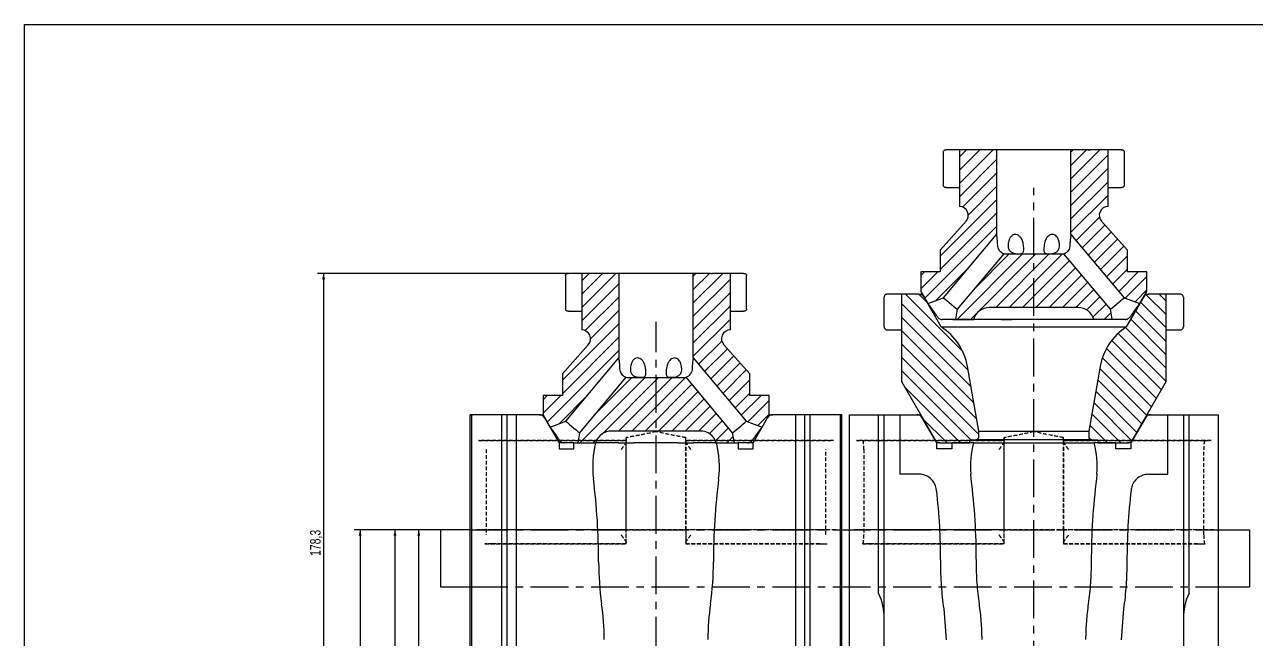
# Model space of a CAD drawing. Header units: millimetres. Extents: x 8 to 832, y 8 to 585.
# Drawn here: x 8 to 422.1, y 378.4 to 585 of the extents above; entities that cross this region are included whole.
import ezdxf

# ---------------------------------------------------------------- set-up
doc = ezdxf.new("R2010")
doc.units = ezdxf.units.MM
doc.linetypes.add('CENTERX2', pattern=[20.32, 12.7, -2.54, 2.54, -2.54])
doc.linetypes.add('HIDDEN', pattern=[1.905, 1.27, -0.635])
for name, color, linetype in [('CENTERLINE', 4, 'CENTERX2'), ('DIMENSIONS', 2, 'Continuous'), ('HATCH', 3, 'Continuous'), ('HIDDEN', 3, 'HIDDEN')]:
    doc.layers.add(name, color=color, linetype=linetype)
doc.layers.add('OUTLINE', color=7, linetype='Continuous', lineweight=25)
doc.styles.add('SLDTEXTSTYLE0', font='TXT', dxfattribs={"width": 0.75})
doc.dimstyles.new('SLDDIMSTYLE0', dxfattribs={"dimtxt": 3.5, "dimasz": 2, "dimexe": 0, "dimexo": 0.0625, "dimgap": 0.875, "dimtad": 1, "dimrnd": 1e-09, "dimzin": 12, "dimdsep": 46, "dimtxsty": 'SLDTEXTSTYLE0', "dimsah": 1, "dimcen": 0.09, "dimadec": 0, "dimazin": 3, "dimtfac": 1, "dimtofl": 0, "dimtmove": 0, "dimatfit": 3, "dimfxl": 0, "dimfrac": 2, "dimtolj": 1, "dimtzin": 12, "dimarcsym": 0})
doc.dimstyles.new('SLDDIMSTYLE1', dxfattribs={"dimtxt": 3.5, "dimasz": 2, "dimexe": 0, "dimexo": 0.0625, "dimgap": 0.875, "dimtad": 1, "dimdec": 1, "dimrnd": 1e-09, "dimzin": 12, "dimdsep": 46, "dimtxsty": 'SLDTEXTSTYLE0', "dimsah": 1, "dimcen": 0.09, "dimadec": 0, "dimazin": 3, "dimtfac": 1, "dimtdec": 1, "dimtofl": 0, "dimtmove": 0, "dimatfit": 3, "dimfxl": 0, "dimfrac": 2, "dimtolj": 1, "dimtzin": 12, "dimarcsym": 0})

# ---------------------------------------------------------------- blocks, each defined once
blk = doc.blocks.new('SW_HATCH_0')
at = {"layer": 'HATCH', "color": 0}
for p, q in [((73.33, 333.76), (71, 331.43)), ((77.82, 333.76), (71, 326.94)), ((82.31, 333.76), (71, 322.45)), ((109.25, 333.76), (108.5, 333.01)), ((113.74, 333.76), (108.5, 328.52)), ((118.23, 333.76), (108.5, 324.03)), ((121, 332.04), (108.5, 319.54)), ((83.5, 330.46), (71, 317.96)), ((121, 327.55), (108.5, 315.05)), ((83.5, 325.97), (72.09, 314.56)), ((121, 323.06), (108.5, 310.56)), ((83.5, 321.48), (73.99, 311.97)), ((83.5, 316.99), (64.5, 297.99)), ((121, 318.57), (108.5, 306.07)), ((83.5, 312.5), (64.5, 293.5)), ((118.06, 311.14), (110.21, 303.28)), ((83.5, 308.01), (59.35, 283.86)), ((119.9, 308.49), (112.26, 300.84)), ((122.03, 306.12), (114.31, 298.4)), ((124.15, 303.75), (116.36, 295.96)), ((92.21, 298.76), (70.31, 276.86)), ((96.7, 298.76), (74.8, 276.86)), ((87.72, 298.76), (75.93, 286.97)), ((101.19, 298.76), (83.19, 280.76)), ((105.69, 298.77), (87.68, 280.76)), ((126.27, 301.38), (118.4, 293.52)), ((74.09, 294.1), (63.11, 283.12)), ((108, 296.58), (92.17, 280.76)), ((110.05, 294.14), (96.66, 280.76)), ((127.5, 298.12), (120.45, 291.08)), ((-44.51, 292.25), (-56, 280.76)), ((-49, 292.25), (-56, 285.25)), ((-53.49, 292.25), (-56, 289.74)), ((-8.59, 292.25), (-18.5, 282.34)), ((-13.08, 292.25), (-18.5, 286.83)), ((-17.57, 292.25), (-18.5, 291.32)), ((-6, 290.35), (-18.5, 277.85)), ((59.27, 292.76), (58, 291.49)), ((63.76, 292.76), (58, 287)), ((112.1, 291.7), (101.15, 280.76)), ((127.5, 293.63), (122.5, 288.64)), ((131.11, 292.76), (124.55, 286.19)), ((134, 291.15), (126.75, 283.9)), ((-43.5, 288.77), (-56, 276.27)), ((-6, 285.86), (-18.5, 273.36)), ((114.14, 289.26), (105.64, 280.76)), ((116.19, 286.82), (110.13, 280.76)), ((134, 286.66), (130.04, 282.71)), ((-43.5, 284.28), (-54.79, 272.99)), ((51.5, 282.07), (73.9, 259.67)), ((52.81, 285.25), (72.09, 265.97)), ((57.3, 285.25), (60.25, 282.3)), ((118.24, 284.38), (113.82, 279.96)), ((120.29, 281.94), (115.94, 277.59)), ((131.87, 282.52), (140.5, 273.89)), ((133.8, 285.08), (140.5, 278.38)), ((138.12, 285.25), (140.5, 282.87)), ((-43.5, 279.79), (-53, 270.29)), ((-6, 281.37), (-18.5, 268.87)), ((51.5, 277.58), (74.86, 254.22)), ((121.95, 279.1), (119.71, 276.86)), ((130.23, 279.67), (140.5, 269.4)), ((-43.5, 275.3), (-62.5, 256.3)), ((-6, 276.88), (-18.5, 264.38)), ((126.84, 274.08), (140.5, 260.42)), ((128.59, 276.82), (140.5, 264.91)), ((-43.5, 270.81), (-62.5, 251.81)), ((-8.9, 269.49), (-16.71, 261.68)), ((51.5, 273.09), (75.82, 248.77)), ((122.21, 269.73), (138.88, 253.06)), ((124.35, 272.09), (140.5, 255.93)), ((-43.5, 266.32), (-67.58, 242.23)), ((-7.01, 266.88), (-14.66, 259.24)), ((51.5, 268.6), (76.78, 243.32)), ((120.44, 267.01), (137.24, 250.21)), ((-4.89, 264.52), (-12.61, 256.79)), ((-2.77, 262.15), (-10.56, 254.35)), ((51.5, 264.11), (77.5, 238.11)), ((119.07, 263.89), (135.6, 247.36)), ((-34.61, 257.25), (-56.51, 235.35)), ((-39.1, 257.25), (-51.99, 244.36)), ((-30.12, 257.25), (-49.12, 238.25)), ((-25.63, 257.25), (-43.63, 239.25)), ((-21.12, 257.27), (-39.14, 239.25)), ((-0.65, 259.78), (-8.52, 251.91)), ((51.5, 259.62), (74.87, 236.25)), ((118.21, 260.26), (133.95, 244.52)), ((-18.92, 254.98), (-34.65, 239.25)), ((0.5, 256.44), (-6.47, 249.47)), ((52.5, 254.13), (71.38, 235.25)), ((116.86, 252.63), (130.67, 238.82)), ((117.53, 256.45), (132.31, 241.67)), ((-63.06, 251.25), (-69, 245.31)), ((-67.55, 251.25), (-69, 249.8)), ((-53.83, 251.5), (-63.61, 241.71)), ((-16.87, 252.54), (-30.16, 239.25)), ((-14.82, 250.09), (-25.67, 239.25)), ((0.5, 251.95), (-4.42, 247.03)), ((4.29, 251.25), (-2.37, 244.59)), ((7, 249.47), (-0.12, 242.35)), ((116.19, 248.81), (129, 236)), ((-12.77, 247.65), (-21.18, 239.25)), ((-10.73, 245.21), (-16.69, 239.25)), ((7, 244.98), (3.17, 241.15)), ((115.51, 245), (125.26, 235.25)), ((-8.68, 242.77), (-13.07, 238.38)), ((-6.63, 240.33), (-11, 235.95)), ((58.63, 243.51), (66.89, 235.25)), ((114.84, 241.18), (120.77, 235.25)), ((-50.46, 236.91), (-52.02, 235.35)), ((-5.03, 237.44), (-7.12, 235.35)), ((114.53, 237), (115.25, 236.28))]:
    blk.add_line(p, q, dxfattribs=at)
blk = doc.blocks.new('_D_1')
at = {"layer": 'DIMENSIONS'}
for p, q in [((156.77, 415.21), (118.78, 415.21)), ((120.78, 415.21), (120.78, 323.11)), ((128.89, 323.11), (118.78, 323.11))]:
    blk.add_line(p, q, dxfattribs=at)
for points in [[(120.78, 415.21), (120.28, 413.21), (121.28, 413.21)], [(120.78, 323.11), (121.28, 325.11), (120.28, 325.11)]]:
    blk.add_solid(points, dxfattribs=at)
at = {"layer": 'DIMENSIONS', "insert": (116.27, 364.64), "char_height": 3.5, "attachment_point": 1, "rotation": 90, "style": 'SLDTEXTSTYLE0'}
blk.add_mtext('92,1', dxfattribs=at)
blk = doc.blocks.new('_D_3')
at = {"layer": 'DIMENSIONS'}
for p, q in [((146.77, 415.21), (130.51, 415.21)), ((132.51, 415.21), (132.51, 324.61)), ((132.51, 321.61), (132.51, 270.01)), ((146.77, 270.01), (130.51, 270.01))]:
    blk.add_line(p, q, dxfattribs=at)
for points in [[(132.51, 415.21), (132.01, 413.21), (133.01, 413.21)], [(132.51, 270.01), (133.01, 272.01), (132.01, 272.01)]]:
    blk.add_solid(points, dxfattribs=at)
at = {"layer": 'DIMENSIONS', "insert": (127.99, 336.15), "char_height": 3.5, "attachment_point": 1, "rotation": 90, "style": 'SLDTEXTSTYLE0'}
blk.add_mtext('145,2', dxfattribs=at)
blk = doc.blocks.new('_D_4')
at = {"layer": 'DIMENSIONS'}
for p, q in [((206.77, 501.41), (106.51, 501.41)), ((108.51, 501.41), (108.51, 323.11)), ((128.89, 323.11), (106.51, 323.11))]:
    blk.add_line(p, q, dxfattribs=at)
for points in [[(108.51, 501.41), (108.01, 499.41), (109.01, 499.41)], [(108.51, 323.11), (109.01, 325.11), (108.01, 325.11)]]:
    blk.add_solid(points, dxfattribs=at)
at = {"layer": 'DIMENSIONS', "insert": (103.99, 406.44), "char_height": 3.5, "attachment_point": 1, "rotation": 90, "style": 'SLDTEXTSTYLE0'}
blk.add_mtext('178,3', dxfattribs=at)
blk = doc.blocks.new('_D_8')
at = {"layer": 'DIMENSIONS'}
for p, q in [((146.77, 415.21), (138.51, 415.21)), ((140.51, 279.61), (140.51, 415.21)), ((219.27, 279.61), (138.51, 279.61))]:
    blk.add_line(p, q, dxfattribs=at)
for points in [[(140.51, 415.21), (140.01, 413.21), (141.01, 413.21)], [(140.51, 279.61), (141.01, 281.61), (140.01, 281.61)]]:
    blk.add_solid(points, dxfattribs=at)
at = {"layer": 'DIMENSIONS', "insert": (135.99, 341.59), "char_height": 3.5, "attachment_point": 1, "rotation": 90, "style": 'SLDTEXTSTYLE0'}
blk.add_mtext('135,6', dxfattribs=at)

msp = doc.modelspace()

# ---------------------------------------------------------------- linework, layer by layer
at = {"layer": 'CENTERLINE'}
for p, q in [((347.272, 182.304), (347.272, 530.165)), ((220.272, 129.442), (220.272, 485.135)), ((157.772, 415.212), (419.772, 415.212)), ((157.772, 396.112), (409.772, 396.112))]:
    msp.add_line(p, q, dxfattribs=at)
at = {"layer": 'HIDDEN'}
for p, q in [((160.619, 445.212), (210.272, 445.212)), ((162.763, 445.212), (160.619, 445.212)), ((210.272, 445.212), (162.763, 445.212)), ((210.272, 415.212), (210.272, 446.21)), ((210.272, 410.81), (210.272, 444.913)), ((230.272, 415.212), (230.272, 446.21)), ((230.272, 445.212), (279.926, 445.212)), ((277.782, 445.212), (230.272, 445.212)), ((230.272, 444.913), (230.272, 410.81)), ((279.926, 445.212), (277.782, 445.212)), ((287.619, 445.212), (337.272, 445.212)), ((289.763, 445.212), (287.619, 445.212)), ((337.272, 445.212), (289.763, 445.212)), ((337.272, 415.212), (337.272, 446.21)), ((337.272, 410.81), (337.272, 444.913)), ((357.272, 415.212), (357.272, 446.21)), ((357.272, 445.212), (406.926, 445.212)), ((404.782, 445.212), (357.272, 445.212)), ((357.272, 444.913), (357.272, 410.81)), ((406.926, 445.212), (404.782, 445.212)), ((163.162, 442.212), (163.162, 413.512)), ((277.383, 413.512), (277.383, 442.212)), ((290.161, 442.212), (290.161, 413.512)), ((404.383, 413.512), (404.383, 442.212)), ((162.708, 415.212), (159.859, 415.212)), ((220.272, 415.212), (159.859, 415.212)), ((162.708, 415.212), (165.261, 415.212)), ((210.272, 415.212), (165.261, 415.212)), ((210.272, 410.512), (210.272, 415.212)), ((210.272, 415.212), (220.272, 415.212)), ((280.686, 415.212), (220.272, 415.212)), ((220.272, 415.212), (230.272, 415.212)), ((230.272, 415.212), (230.272, 410.512)), ((275.283, 415.212), (230.272, 415.212)), ((275.283, 415.212), (277.836, 415.212)), ((280.686, 415.212), (277.836, 415.212)), ((347.272, 415.212), (286.859, 415.212)), ((289.708, 415.212), (286.859, 415.212)), ((289.708, 415.212), (292.261, 415.212)), ((337.272, 415.212), (292.261, 415.212)), ((337.272, 410.512), (337.272, 415.212)), ((337.272, 415.212), (347.272, 415.212)), ((407.686, 415.212), (347.272, 415.212)), ((347.272, 415.212), (357.272, 415.212)), ((357.272, 415.212), (357.272, 410.512)), ((402.283, 415.212), (357.272, 415.212)), ((402.283, 415.212), (404.836, 415.212)), ((407.686, 415.212), (404.836, 415.212)), ((165.261, 410.512), (162.703, 410.512)), ((162.763, 410.512), (162.708, 410.512)), ((162.763, 410.512), (210.272, 410.512)), ((210.272, 410.512), (165.261, 410.512)), ((275.283, 410.512), (230.272, 410.512)), ((230.272, 410.512), (277.782, 410.512)), ((275.283, 410.512), (277.842, 410.512)), ((277.836, 410.512), (277.782, 410.512)), ((292.261, 410.512), (289.703, 410.512)), ((289.763, 410.512), (289.708, 410.512)), ((289.763, 410.512), (337.272, 410.512)), ((337.272, 410.512), (292.261, 410.512)), ((402.283, 410.512), (357.272, 410.512)), ((357.272, 410.512), (404.782, 410.512)), ((402.283, 410.512), (404.842, 410.512)), ((404.836, 410.512), (404.782, 410.512))]:
    msp.add_line(p, q, dxfattribs=at)
for points, knots in [([(220.272, 448.212), (220.256, 448.208), (218.284, 447.784), (214.962, 447.059), (211.633, 446.456), (210.272, 446.21)], [0, 0, 0, 0, 0.0049987, 0.5932988, 1, 1, 1, 1]), ([(230.272, 446.21), (228.912, 446.456), (225.583, 447.059), (222.261, 447.784), (220.289, 448.208), (220.272, 448.212)], [0, 0, 0, 0, 0.4067018, 0.9950028, 1, 1, 1, 1]), ([(347.272, 448.212), (347.256, 448.208), (345.284, 447.784), (341.962, 447.059), (338.633, 446.456), (337.272, 446.21)], [0, 0, 0, 0, 0.0049979, 0.5932988, 1, 1, 1, 1]), ([(357.272, 446.21), (355.912, 446.456), (352.583, 447.059), (349.261, 447.784), (347.289, 448.208), (347.272, 448.212)], [0, 0, 0, 0, 0.4067015, 0.9950028, 1, 1, 1, 1]), ([(210.272, 444.913), (210.253, 444.814), (210.209, 444.591), (209.866, 444.032), (209.299, 443.227), (208.819, 442.573), (208.565, 442.215), (208.563, 442.212)], [0, 0, 0, 0, 0.16033905, 0.36262779, 0.64738162, 0.99707664, 1, 1, 1, 1]), ([(210.272, 446.21), (210.272, 446.012), (210.272, 445.581), (210.272, 445.274), (210.272, 445.212), (210.272, 445.212), (210.272, 445.212)], [0, 0, 0, 0, 0.3415141, 0.7421402, 0.9964026, 1, 1, 1, 1]), ([(210.272, 444.913), (210.272, 444.999), (210.272, 445.172), (210.272, 445.198), (210.272, 445.212)], [0, 0, 0, 0, 0.4918953, 1, 1, 1, 1]), ([(230.272, 445.212), (230.272, 445.212), (230.272, 445.212), (230.272, 445.333), (230.272, 445.745), (230.272, 446.099), (230.272, 446.21)], [0, 0, 0, 0, 0.0035993, 0.4091102, 0.8146839, 1, 1, 1, 1]), ([(230.272, 445.212), (230.272, 445.182), (230.272, 445.143), (230.272, 444.959), (230.272, 444.913)], [0, 0, 0, 0, 0.7537954, 1, 1, 1, 1]), ([(231.981, 442.212), (231.979, 442.215), (231.726, 442.573), (231.246, 443.227), (230.679, 444.032), (230.336, 444.591), (230.292, 444.814), (230.272, 444.913)], [0, 0, 0, 0, 0.0029234, 0.3526184, 0.6373722, 0.8396609, 1, 1, 1, 1]), ([(290.161, 442.212), (290.161, 442.304), (290.16, 442.635), (290.142, 443.249), (290.09, 444.026), (289.99, 444.78), (289.873, 445.162), (289.791, 445.199), (289.763, 445.212)], [0, 0, 0, 0, 0.04608738, 0.16557167, 0.3160029, 0.52763345, 0.84091617, 1, 1, 1, 1]), ([(337.272, 444.913), (337.253, 444.814), (337.209, 444.591), (336.866, 444.032), (336.299, 443.227), (335.819, 442.573), (335.565, 442.215), (335.563, 442.212)], [0, 0, 0, 0, 0.1603386, 0.3626272, 0.6473819, 0.9970766, 1, 1, 1, 1]), ([(337.272, 446.21), (337.272, 446.06), (337.272, 445.765), (337.272, 445.39), (337.272, 445.224), (337.272, 445.214), (337.272, 445.212)], [0, 0, 0, 0, 0.2523275, 0.4978892, 0.9033271, 1, 1, 1, 1]), ([(337.272, 444.913), (337.272, 444.999), (337.272, 445.172), (337.272, 445.198), (337.272, 445.212)], [0, 0, 0, 0, 0.4918953, 1, 1, 1, 1]), ([(357.272, 445.212), (357.272, 445.224), (357.272, 445.249), (357.272, 445.492), (357.272, 445.847), (357.272, 446.151), (357.272, 446.21)], [0, 0, 0, 0, 0.2437634, 0.5031392, 0.9040935, 1, 1, 1, 1]), ([(357.272, 445.212), (357.272, 445.182), (357.272, 445.143), (357.272, 444.959), (357.272, 444.913)], [0, 0, 0, 0, 0.7537954, 1, 1, 1, 1]), ([(358.981, 442.212), (358.979, 442.215), (358.726, 442.573), (358.246, 443.227), (357.679, 444.032), (357.336, 444.591), (357.292, 444.814), (357.272, 444.913)], [0, 0, 0, 0, 0.0029234, 0.3526181, 0.6373728, 0.8396614, 1, 1, 1, 1]), ([(404.782, 445.212), (404.728, 445.169), (404.631, 445.091), (404.511, 444.501), (404.434, 443.771), (404.391, 443), (404.386, 442.469), (404.383, 442.212)], [0, 0, 0, 0, 0.3062332, 0.5550206, 0.7357614, 0.8717417, 1, 1, 1, 1]), ([(208.563, 413.512), (208.565, 413.509), (208.819, 413.15), (209.299, 412.496), (209.866, 411.691), (210.209, 411.132), (210.253, 410.909), (210.272, 410.81)], [0, 0, 0, 0, 0.0029234, 0.3526173, 0.6373716, 0.8396607, 1, 1, 1, 1]), ([(210.272, 410.512), (210.272, 410.541), (210.272, 410.58), (210.272, 410.765), (210.272, 410.81)], [0, 0, 0, 0, 0.75379565, 1, 1, 1, 1]), ([(230.272, 410.81), (230.292, 410.909), (230.336, 411.132), (230.679, 411.691), (231.246, 412.496), (231.726, 413.15), (231.979, 413.509), (231.981, 413.512)], [0, 0, 0, 0, 0.1603393, 0.3626284, 0.6473827, 0.9970766, 1, 1, 1, 1]), ([(230.272, 410.81), (230.272, 410.725), (230.272, 410.551), (230.272, 410.525), (230.272, 410.512)], [0, 0, 0, 0, 0.4918962, 1, 1, 1, 1]), ([(289.763, 410.512), (289.816, 410.555), (289.913, 410.633), (290.034, 411.222), (290.11, 411.952), (290.154, 412.723), (290.159, 413.254), (290.161, 413.512)], [0, 0, 0, 0, 0.3062334, 0.5550204, 0.7357613, 0.8717416, 1, 1, 1, 1]), ([(335.563, 413.512), (335.565, 413.509), (335.819, 413.15), (336.299, 412.496), (336.866, 411.691), (337.209, 411.132), (337.253, 410.909), (337.272, 410.81)], [0, 0, 0, 0, 0.0029234, 0.3526171, 0.6373722, 0.8396611, 1, 1, 1, 1]), ([(337.272, 410.512), (337.272, 410.541), (337.272, 410.58), (337.272, 410.765), (337.272, 410.81)], [0, 0, 0, 0, 0.75379565, 1, 1, 1, 1]), ([(357.272, 410.81), (357.292, 410.909), (357.336, 411.132), (357.679, 411.691), (358.246, 412.496), (358.726, 413.15), (358.979, 413.509), (358.981, 413.512)], [0, 0, 0, 0, 0.1603389, 0.3626278, 0.6473829, 0.9970766, 1, 1, 1, 1]), ([(357.272, 410.81), (357.272, 410.725), (357.272, 410.551), (357.272, 410.525), (357.272, 410.512)], [0, 0, 0, 0, 0.4918962, 1, 1, 1, 1]), ([(404.383, 413.512), (404.384, 413.419), (404.385, 413.088), (404.403, 412.474), (404.455, 411.698), (404.555, 410.943), (404.672, 410.561), (404.754, 410.524), (404.782, 410.512)], [0, 0, 0, 0, 0.0460861, 0.1655716, 0.3160029, 0.5276334, 0.8409161, 1, 1, 1, 1])]:
    msp.add_open_spline(points, degree=3, knots=knots, dxfattribs=at)
at = {"layer": 'OUTLINE'}
for p, q in [((8, 585), (832, 585)), ((8, 8), (8, 585)), ((317.661, 542.923), (317.838, 542.923)), ((322.272, 542.923), (317.838, 542.923)), ((322.272, 542.923), (322.272, 530.223)), ((334.772, 542.923), (322.272, 542.923)), ((330.765, 542.936), (330.765, 542.923)), ((334.772, 542.923), (334.772, 514.485)), ((359.772, 542.923), (334.772, 542.923)), ((359.772, 514.485), (359.772, 542.923)), ((365.736, 542.923), (359.772, 542.923)), ((365.736, 542.923), (365.736, 542.823)), ((365.736, 542.923), (365.738, 542.923)), ((365.736, 542.823), (366.125, 542.823)), ((365.738, 542.823), (365.738, 542.923)), ((365.738, 542.923), (366.125, 542.923)), ((366.125, 542.823), (366.125, 542.923)), ((372.272, 542.923), (366.125, 542.923)), ((372.272, 530.223), (372.272, 542.923)), ((376.706, 542.923), (372.272, 542.923)), ((376.706, 542.923), (376.883, 542.923)), ((316.838, 542.111), (316.838, 531.035)), ((377.706, 531.035), (377.706, 542.111)), ((317.838, 530.223), (317.661, 530.223)), ((317.838, 530.223), (322.272, 530.223)), ((322.272, 530.223), (322.272, 523.923)), ((372.272, 523.923), (372.272, 530.223)), ((372.272, 530.223), (376.706, 530.223)), ((376.883, 530.223), (376.706, 530.223)), ((324.506, 518.921), (315.772, 509.176)), ((378.772, 509.176), (370.038, 518.921)), ((316.924, 493.214), (334.772, 514.485)), ((359.772, 514.485), (377.621, 493.214)), ((315.772, 509.176), (315.772, 501.923)), ((337.153, 507.988), (321.52, 489.357)), ((337.772, 507.923), (356.772, 507.923)), ((373.025, 489.357), (357.392, 507.988)), ((378.772, 501.923), (378.772, 509.176)), ((190.661, 501.412), (190.838, 501.412)), ((195.272, 501.412), (190.838, 501.412)), ((195.272, 501.412), (195.272, 488.712)), ((207.772, 501.412), (195.272, 501.412)), ((203.765, 501.424), (203.765, 501.412)), ((207.772, 501.412), (207.772, 472.973)), ((232.772, 501.412), (207.772, 501.412)), ((232.772, 472.973), (232.772, 501.412)), ((238.736, 501.412), (232.772, 501.412)), ((238.736, 501.412), (238.736, 501.312)), ((238.736, 501.412), (238.738, 501.412)), ((238.736, 501.312), (239.125, 501.312)), ((238.738, 501.312), (238.738, 501.412)), ((238.738, 501.412), (239.125, 501.412)), ((239.125, 501.312), (239.125, 501.412)), ((245.272, 501.412), (239.125, 501.412)), ((245.272, 488.712), (245.272, 501.412)), ((249.706, 501.412), (245.272, 501.412)), ((249.706, 501.412), (249.883, 501.412)), ((309.272, 501.923), (309.272, 495.363)), ((315.772, 501.923), (309.272, 501.923)), ((385.272, 501.923), (378.772, 501.923)), ((385.272, 495.363), (385.272, 501.923)), ((189.838, 500.599), (189.838, 489.524)), ((250.706, 489.524), (250.706, 500.599)), ((296.996, 483.412), (296.996, 493.412)), ((302.772, 494.412), (298.001, 494.412)), ((302.772, 494.412), (302.772, 482.412)), ((308.667, 494.412), (302.772, 494.412)), ((308.667, 494.412), (309.821, 494.412)), ((309.272, 495.363), (311.626, 491.286)), ((316.172, 483.412), (310.399, 493.412)), ((311.626, 491.286), (316.924, 493.214)), ((377.621, 493.214), (382.918, 491.286)), ((384.146, 493.412), (378.372, 483.412)), ((382.918, 491.286), (385.272, 495.363)), ((384.723, 494.412), (385.878, 494.412)), ((391.772, 494.412), (385.878, 494.412)), ((391.772, 482.412), (391.772, 494.412)), ((396.544, 494.412), (391.772, 494.412)), ((397.548, 493.412), (397.548, 483.412)), ((190.838, 488.712), (190.661, 488.712)), ((190.838, 488.712), (195.272, 488.712)), ((195.272, 488.712), (195.272, 482.412)), ((245.272, 482.412), (245.272, 488.712)), ((245.272, 488.712), (249.706, 488.712)), ((249.883, 488.712), (249.706, 488.712)), ((321.52, 489.357), (320.932, 486.023)), ((362.231, 489.923), (332.314, 489.923)), ((373.613, 486.023), (373.025, 489.357)), ((320.049, 485.923), (316.502, 485.923)), ((320.057, 486.023), (320.049, 485.923)), ((320.049, 485.923), (327.246, 485.923)), ((320.057, 486.023), (320.932, 486.023)), ((320.932, 486.023), (327.052, 486.023)), ((327.052, 486.023), (327.276, 486.023)), ((327.246, 485.923), (327.276, 486.023)), ((334.661, 485.923), (327.246, 485.923)), ((334.661, 485.923), (334.676, 486.023)), ((334.676, 486.023), (339.872, 486.023)), ((336.259, 485.923), (339.857, 485.923)), ((339.857, 485.923), (339.872, 486.023)), ((354.688, 485.923), (339.857, 485.923)), ((354.673, 486.023), (359.869, 486.023)), ((354.688, 485.923), (354.673, 486.023)), ((358.286, 485.923), (354.688, 485.923)), ((359.884, 485.923), (359.869, 486.023)), ((367.299, 485.923), (359.884, 485.923)), ((367.299, 485.923), (367.269, 486.023)), ((367.269, 486.023), (367.493, 486.023)), ((374.496, 485.923), (367.299, 485.923)), ((367.493, 486.023), (373.613, 486.023)), ((373.613, 486.023), (374.488, 486.023)), ((374.488, 486.023), (374.496, 485.923)), ((378.043, 485.923), (374.496, 485.923)), ((298.001, 482.412), (302.772, 482.412)), ((302.772, 482.412), (302.772, 465.023)), ((316.172, 483.412), (378.372, 483.412)), ((391.772, 465.023), (391.772, 482.412)), ((391.772, 482.412), (396.544, 482.412)), ((197.506, 477.409), (188.772, 467.664)), ((251.772, 467.664), (243.038, 477.409)), ((189.924, 451.702), (207.772, 472.973)), ((232.772, 472.973), (250.621, 451.702)), ((328.772, 448.412), (324.942, 470.133)), ((369.602, 470.133), (365.772, 448.412)), ((188.772, 467.664), (188.772, 460.412)), ((210.153, 466.476), (194.52, 447.846)), ((210.772, 466.412), (229.772, 466.412)), ((246.025, 447.846), (230.392, 466.476)), ((251.772, 460.412), (251.772, 467.664)), ((302.772, 465.023), (314.095, 445.412)), ((380.45, 445.412), (391.772, 465.023)), ((182.272, 460.412), (182.272, 453.851)), ((188.772, 460.412), (182.272, 460.412)), ((258.272, 460.412), (251.772, 460.412)), ((258.272, 453.851), (258.272, 460.412)), ((157.772, 453.861), (158.21, 453.895)), ((157.772, 219.962), (157.772, 453.861)), ((158.21, 453.895), (158.21, 219.962)), ((158.322, 453.912), (158.524, 453.912)), ((168.452, 453.912), (158.524, 453.912)), ((168.452, 219.962), (168.452, 453.912)), ((170.272, 453.912), (168.452, 453.912)), ((170.272, 219.962), (170.272, 453.912)), ((173.272, 453.912), (170.272, 453.912)), ((173.272, 453.912), (173.272, 219.962)), ((181.033, 453.912), (173.272, 453.912)), ((181.033, 453.912), (182.272, 453.912)), ((182.272, 453.851), (184.626, 449.774)), ((182.765, 452.912), (187.672, 444.412)), ((184.626, 449.774), (189.924, 451.702)), ((250.621, 451.702), (255.918, 449.774)), ((252.872, 444.412), (257.78, 452.912)), ((255.918, 449.774), (258.272, 453.851)), ((258.272, 453.912), (259.512, 453.912)), ((267.272, 453.912), (259.512, 453.912)), ((267.272, 219.962), (267.272, 453.912)), ((270.272, 453.912), (267.272, 453.912)), ((270.272, 219.962), (270.272, 453.912)), ((272.092, 453.912), (270.272, 453.912)), ((272.092, 219.962), (272.092, 453.912)), ((282.02, 453.912), (272.092, 453.912)), ((282.335, 453.895), (282.02, 453.912)), ((282.02, 453.912), (282.222, 453.912)), ((282.335, 219.962), (282.335, 453.895)), ((282.335, 453.895), (282.772, 453.861)), ((282.772, 219.962), (282.772, 453.861)), ((285.297, 453.895), (285.614, 453.912)), ((285.297, 219.962), (285.297, 453.895)), ((285.614, 453.912), (295.089, 453.912)), ((295.089, 393.912), (295.089, 453.912)), ((295.089, 453.912), (296.981, 453.912)), ((296.981, 385.419), (296.981, 453.912)), ((296.981, 453.912), (302.272, 453.912)), ((302.272, 453.912), (302.272, 433.912)), ((302.272, 453.912), (308.033, 453.912)), ((308.033, 453.912), (309.188, 453.912)), ((314.672, 444.412), (309.765, 452.912)), ((384.78, 452.912), (379.872, 444.412)), ((385.357, 453.912), (386.512, 453.912)), ((386.512, 453.912), (392.272, 453.912)), ((392.272, 433.912), (392.272, 453.912)), ((392.272, 453.912), (397.564, 453.912)), ((397.564, 453.912), (397.564, 385.419)), ((397.564, 453.912), (399.456, 453.912)), ((399.456, 393.912), (399.456, 453.912)), ((399.456, 453.912), (408.931, 453.912)), ((409.247, 453.895), (409.247, 219.962)), ((194.52, 447.846), (193.932, 444.512)), ((235.231, 448.412), (205.314, 448.412)), ((246.613, 444.512), (246.025, 447.846)), ((328.772, 448.412), (365.772, 448.412)), ((328.772, 446.412), (328.772, 448.412)), ((365.772, 448.412), (365.772, 446.412)), ((187.672, 444.412), (187.672, 442.412)), ((189.344, 444.412), (187.672, 444.412)), ((192.672, 444.412), (189.502, 444.412)), ((192.672, 442.412), (192.672, 444.412)), ((192.672, 444.412), (199.972, 444.412)), ((193.057, 444.512), (193.932, 444.512)), ((193.932, 444.512), (200.052, 444.512)), ((199.972, 444.412), (200.195, 444.412)), ((200.052, 444.512), (200.276, 444.512)), ((200.195, 444.412), (200.246, 444.412)), ((200.246, 444.412), (200.276, 444.512)), ((207.661, 444.412), (200.246, 444.412)), ((207.558, 444.412), (212.857, 444.412)), ((207.661, 444.412), (207.676, 444.512)), ((207.676, 444.512), (212.872, 444.512)), ((212.832, 444.412), (212.857, 444.412)), ((212.857, 444.412), (212.872, 444.512)), ((227.688, 444.412), (212.857, 444.412)), ((227.673, 444.512), (232.869, 444.512)), ((227.688, 444.412), (227.673, 444.512)), ((227.713, 444.412), (227.688, 444.412)), ((227.688, 444.412), (232.884, 444.412)), ((232.884, 444.412), (232.869, 444.512)), ((240.299, 444.412), (232.884, 444.412)), ((240.299, 444.412), (240.269, 444.512)), ((240.269, 444.512), (240.493, 444.512)), ((240.349, 444.412), (240.299, 444.412)), ((240.349, 444.412), (240.572, 444.412)), ((240.493, 444.512), (246.613, 444.512)), ((240.572, 444.412), (247.872, 444.412)), ((246.613, 444.512), (247.488, 444.512)), ((251.043, 444.412), (247.872, 444.412)), ((247.872, 444.412), (247.872, 442.412)), ((252.872, 444.412), (251.207, 444.412)), ((252.872, 442.412), (252.872, 444.412)), ((315.827, 444.412), (314.672, 444.412)), ((314.672, 442.412), (314.672, 444.412)), ((315.827, 444.412), (325.772, 444.412)), ((319.672, 444.412), (319.672, 442.412)), ((326.972, 444.412), (319.672, 444.412)), ((325.772, 445.412), (327.772, 445.412)), ((325.772, 444.412), (325.772, 445.412)), ((326.972, 444.412), (367.572, 444.412)), ((366.772, 445.412), (327.772, 445.412)), ((366.772, 445.412), (368.772, 445.412)), ((374.872, 444.412), (367.572, 444.412)), ((368.772, 445.412), (368.772, 444.412)), ((368.772, 444.412), (378.718, 444.412)), ((374.872, 442.412), (374.872, 444.412)), ((379.872, 444.412), (378.718, 444.412)), ((379.872, 444.412), (379.872, 442.412)), ((187.672, 442.412), (192.672, 442.412)), ((247.872, 442.412), (252.872, 442.412)), ((319.672, 442.412), (314.672, 442.412)), ((379.872, 442.412), (374.872, 442.412)), ((308.631, 433.912), (302.272, 433.912)), ((326.225, 432.365), (326.069, 433.912)), ((368.476, 433.912), (368.319, 432.365)), ((385.914, 433.912), (392.272, 433.912)), ((157.772, 415.212), (147.772, 415.212)), ((147.772, 415.212), (147.772, 396.112)), ((409.772, 415.212), (419.772, 415.212)), ((419.772, 415.212), (419.772, 396.112)), ((147.772, 396.112), (157.772, 396.112)), ((409.772, 396.112), (419.772, 396.112)), ((296.981, 288.454), (296.981, 385.419)), ((317.873, 378.287), (317.086, 388.659)), ((377.459, 388.659), (376.672, 378.287)), ((397.564, 385.419), (397.564, 288.454))]:
    msp.add_line(p, q, dxfattribs=at)
at = {"layer": 'OUTLINE', "flags": 128}
for points in [[(316.924, 493.214), (317.062, 493.097), (317.461, 492.763), (318.073, 492.25), (318.823, 491.62), (319.621, 490.951), (320.371, 490.321), (320.982, 489.808), (321.381, 489.473), (321.52, 489.357)], [(373.025, 489.357), (373.163, 489.473), (373.562, 489.808), (374.174, 490.321), (374.924, 490.951), (375.722, 491.62), (376.472, 492.25), (377.083, 492.763), (377.482, 493.097), (377.621, 493.214)], [(189.924, 451.702), (190.062, 451.586), (190.461, 451.251), (191.073, 450.738), (191.823, 450.109), (192.621, 449.439), (193.371, 448.81), (193.982, 448.297), (194.381, 447.962), (194.52, 447.846)], [(246.025, 447.846), (246.163, 447.962), (246.562, 448.297), (247.174, 448.81), (247.924, 449.439), (248.722, 450.109), (249.472, 450.738), (250.083, 451.251), (250.482, 451.586), (250.621, 451.702)]]:
    msp.add_lwpolyline(points, dxfattribs=at)
at = {"layer": 'OUTLINE'}
for centre, radius, start, end in [((322.272, 520.923), 3, 318.13205, 90), ((372.272, 520.923), 3, 90, 221.86795), ((337.772, 510.923), 3, 258.0855, 270), ((356.772, 510.923), 3, 270, 281.9145), ((308.667, 492.412), 2, 30, 90), ((385.878, 492.412), 2, 90, 150), ((332.314, 484.423), 5.5, 90, 163.08761), ((362.231, 484.423), 5.5, 16.91239, 90), ((195.272, 479.412), 3, 318.13205, 90), ((245.272, 479.412), 3, 90, 221.86795), ((305.246, 466.66), 20, 10, 56.88574), ((389.299, 466.66), 20, 123.11426, 170), ((210.772, 469.412), 3, 258.0855, 270), ((229.772, 469.412), 3, 270, 281.9145), ((158.322, 450.912), 3, 90, 100.55681), ((181.033, 451.912), 2, 30, 90), ((259.512, 451.912), 2, 90, 150), ((282.222, 450.912), 3, 79.43237, 90), ((308.033, 451.912), 2, 30, 90), ((386.512, 451.912), 2, 90, 150), ((205.314, 442.912), 5.5, 90, 163.08761), ((235.231, 442.912), 5.5, 16.91239, 90), ((231.472, 436.412), 32.5, 165.74997, 187.15267), ((209.072, 436.412), 32.5, 352.84733, 14.25003), ((315.827, 446.412), 2, 210, 270), ((358.472, 436.412), 32.5, 165.74997, 184.41173), ((327.772, 446.412), 1, 270, 0), ((366.772, 446.412), 1, 180, 270), ((336.072, 436.412), 32.5, 355.58827, 14.25003), ((378.718, 446.412), 2, 270, 330), ((-23.528, 404.412), 224.5, 0, 7.15267), ((464.072, 404.412), 224.5, 172.84733, 180), ((300.972, 404.412), 100, 180, 188.08511), ((139.572, 404.412), 100, 351.91489, 0), ((276.981, 385.419), 20, 0, 25.12714), ((417.564, 385.419), 20, 154.87286, 180), ((111.226, 377.457), 91.652, 0.59681, 8.08511), ((329.319, 377.457), 91.652, 171.91489, 179.40319)]:
    msp.add_arc(centre, radius, start, end, dxfattribs=at)
for points, knots in [([(316.854, 542.111), (316.85, 542.163), (316.839, 542.335), (316.951, 542.579), (317.161, 542.786), (317.401, 542.902), (317.575, 542.916), (317.661, 542.923)], [0, 0, 0, 0, 0.1351466, 0.4481434, 0.6759744, 0.8375991, 1, 1, 1, 1]), ([(376.883, 542.923), (376.97, 542.916), (377.143, 542.902), (377.383, 542.786), (377.593, 542.579), (377.706, 542.335), (377.694, 542.163), (377.691, 542.111)], [0, 0, 0, 0, 0.1624028, 0.3240273, 0.5518567, 0.8648537, 1, 1, 1, 1]), ([(317.661, 530.223), (317.575, 530.23), (317.401, 530.245), (317.161, 530.36), (316.951, 530.567), (316.839, 530.811), (316.85, 530.983), (316.854, 531.035)], [0, 0, 0, 0, 0.1624007, 0.3240252, 0.5518512, 0.8648536, 1, 1, 1, 1]), ([(377.691, 531.035), (377.694, 530.983), (377.706, 530.811), (377.593, 530.567), (377.383, 530.36), (377.143, 530.245), (376.97, 530.23), (376.883, 530.223)], [0, 0, 0, 0, 0.1351462, 0.4481487, 0.6759731, 0.8375974, 1, 1, 1, 1]), ([(335.13, 510.923), (335.11, 511.424), (335.074, 512.325), (334.948, 513.422), (334.836, 514.146), (334.778, 514.455), (334.774, 514.478), (334.772, 514.485)], [0, 0, 0, 0, 0.2975547, 0.5357607, 0.7282047, 0.9219231, 1, 1, 1, 1]), ([(343.772, 510.923), (343.691, 511.424), (343.546, 512.326), (342.954, 513.421), (342.219, 514.149), (341.414, 514.502), (340.647, 514.493), (340.001, 514.207), (339.407, 513.63), (338.882, 512.603), (338.686, 511.607), (338.636, 510.993), (338.631, 510.923)], [0, 0, 0, 0, 0.1488008, 0.2679225, 0.3641598, 0.4610342, 0.5433977, 0.620353, 0.7014435, 0.8175933, 0.9792372, 1, 1, 1, 1]), ([(355.914, 510.923), (355.854, 511.424), (355.745, 512.326), (355.278, 513.421), (354.656, 514.149), (353.918, 514.502), (353.148, 514.493), (352.449, 514.207), (351.761, 513.63), (351.108, 512.603), (350.846, 511.607), (350.781, 510.993), (350.773, 510.923)], [0, 0, 0, 0, 0.1488008, 0.2679224, 0.3641597, 0.4610343, 0.5433976, 0.6203531, 0.7014435, 0.8175931, 0.9792371, 1, 1, 1, 1]), ([(359.772, 514.485), (359.771, 514.477), (359.766, 514.453), (359.72, 514.204), (359.627, 513.631), (359.498, 512.603), (359.433, 511.607), (359.417, 510.993), (359.415, 510.923)], [0, 0, 0, 0, 0.0872658, 0.241098, 0.4031943, 0.6353746, 0.9584957, 1, 1, 1, 1]), ([(337.153, 507.988), (337.127, 507.994), (337.072, 508.007), (336.659, 508.166), (336.114, 508.563), (335.601, 509.217), (335.256, 509.986), (335.143, 510.568), (335.131, 510.884), (335.13, 510.923)], [0, 0, 0, 0, 0.156514, 0.3284214, 0.5150429, 0.6799278, 0.8259017, 0.9782608, 1, 1, 1, 1]), ([(338.631, 510.923), (338.629, 510.618), (338.627, 510.006), (338.973, 509.192), (339.564, 508.595), (340.319, 508.22), (341.202, 508.026), (342.129, 507.974), (342.911, 508.004), (343.473, 508.164), (343.807, 508.563), (343.914, 509.217), (343.876, 509.986), (343.806, 510.568), (343.775, 510.884), (343.772, 510.923)], [0, 0, 0, 0, 0.08373504, 0.16785065, 0.2443183, 0.31725648, 0.39756622, 0.48953414, 0.57820923, 0.66417266, 0.75749368, 0.83994553, 0.91294096, 0.98912919, 1, 1, 1, 1]), ([(350.773, 510.923), (350.739, 510.618), (350.671, 510.006), (350.628, 509.192), (350.741, 508.595), (351.015, 508.22), (351.48, 508.026), (352.191, 507.974), (353.109, 508.004), (354.082, 508.164), (354.967, 508.563), (355.585, 509.217), (355.892, 509.986), (355.936, 510.568), (355.916, 510.884), (355.914, 510.923)], [0, 0, 0, 0, 0.0837349, 0.1678505, 0.2443182, 0.3172561, 0.3975661, 0.4895342, 0.5782095, 0.6641728, 0.7574937, 0.8399456, 0.9129409, 0.9891291, 1, 1, 1, 1]), ([(359.415, 510.923), (359.382, 510.618), (359.317, 510.006), (358.928, 509.192), (358.449, 508.595), (357.969, 508.22), (357.551, 508.027), (357.397, 507.989), (357.392, 507.988), (357.392, 507.988)], [0, 0, 0, 0, 0.167441, 0.3356424, 0.4885509, 0.6344025, 0.7949944, 0.9788984, 1, 1, 1, 1]), ([(189.854, 500.599), (189.85, 500.651), (189.839, 500.823), (189.951, 501.067), (190.161, 501.275), (190.401, 501.39), (190.575, 501.404), (190.661, 501.412)], [0, 0, 0, 0, 0.1351468, 0.448143, 0.6759745, 0.837603, 1, 1, 1, 1]), ([(249.883, 501.412), (249.97, 501.404), (250.143, 501.39), (250.383, 501.275), (250.593, 501.067), (250.706, 500.823), (250.694, 500.651), (250.691, 500.599)], [0, 0, 0, 0, 0.162397, 0.3240255, 0.551857, 0.8648532, 1, 1, 1, 1]), ([(298.001, 494.412), (297.982, 494.411), (297.85, 494.409), (297.607, 494.352), (297.315, 494.169), (297.129, 493.932), (297.018, 493.673), (297.004, 493.507), (296.996, 493.412)], [0, 0, 0, 0, 0.0359622, 0.2520246, 0.4679573, 0.6831902, 0.8179224, 1, 1, 1, 1]), ([(397.548, 493.412), (397.548, 493.43), (397.546, 493.559), (397.49, 493.799), (397.31, 494.088), (397.043, 494.301), (396.772, 494.4), (396.602, 494.409), (396.544, 494.412)], [0, 0, 0, 0, 0.03428534, 0.24756368, 0.46091707, 0.67491191, 0.88982948, 1, 1, 1, 1]), ([(190.661, 488.712), (190.575, 488.719), (190.401, 488.733), (190.161, 488.848), (189.951, 489.056), (189.839, 489.3), (189.85, 489.472), (189.854, 489.524)], [0, 0, 0, 0, 0.162397, 0.3240255, 0.551857, 0.8648532, 1, 1, 1, 1]), ([(250.691, 489.524), (250.694, 489.472), (250.706, 489.3), (250.593, 489.056), (250.383, 488.848), (250.143, 488.733), (249.97, 488.719), (249.883, 488.712)], [0, 0, 0, 0, 0.1351468, 0.448143, 0.6759745, 0.837603, 1, 1, 1, 1]), ([(314.798, 486.923), (314.407, 487.508), (313.557, 488.777), (312.457, 490.24), (311.744, 491.14), (311.663, 491.241), (311.626, 491.286)], [0, 0, 0, 0, 0.2431364, 0.5278783, 0.7877868, 1, 1, 1, 1]), ([(382.918, 491.286), (382.918, 491.285), (382.91, 491.276), (382.698, 491.015), (381.99, 490.11), (380.957, 488.73), (380.156, 487.533), (379.747, 486.923)], [0, 0, 0, 0, 0.0308938, 0.266188, 0.5021403, 0.7459596, 1, 1, 1, 1]), ([(314.798, 486.923), (314.914, 486.769), (315.145, 486.46), (315.628, 486.124), (316.097, 485.948), (316.382, 485.93), (316.502, 485.923)], [0, 0, 0, 0, 0.2741144, 0.5492162, 0.8100723, 1, 1, 1, 1]), ([(378.043, 485.923), (378.09, 485.924), (378.312, 485.93), (378.726, 486.031), (379.23, 486.324), (379.561, 486.654), (379.705, 486.863), (379.747, 486.923)], [0, 0, 0, 0, 0.0758354, 0.3542077, 0.6334182, 0.8936677, 1, 1, 1, 1]), ([(296.996, 483.412), (296.999, 483.352), (297.009, 483.18), (297.096, 482.95), (297.267, 482.71), (297.501, 482.523), (297.773, 482.423), (297.943, 482.415), (298.001, 482.412)], [0, 0, 0, 0, 0.1144128, 0.327525, 0.4595715, 0.6746118, 0.8896356, 1, 1, 1, 1]), ([(396.544, 482.412), (396.642, 482.42), (396.853, 482.438), (397.148, 482.59), (397.387, 482.835), (397.526, 483.124), (397.542, 483.324), (397.548, 483.412)], [0, 0, 0, 0, 0.1864225, 0.4025181, 0.6180667, 0.8326994, 1, 1, 1, 1]), ([(208.13, 469.412), (208.11, 469.912), (208.074, 470.814), (207.948, 471.91), (207.836, 472.634), (207.778, 472.943), (207.774, 472.967), (207.772, 472.973)], [0, 0, 0, 0, 0.2975546, 0.5357606, 0.7282045, 0.9219229, 1, 1, 1, 1]), ([(216.772, 469.412), (216.691, 469.912), (216.546, 470.814), (215.954, 471.909), (215.219, 472.637), (214.414, 472.991), (213.647, 472.981), (213.001, 472.695), (212.407, 472.119), (211.882, 471.092), (211.686, 470.096), (211.636, 469.482), (211.631, 469.412)], [0, 0, 0, 0, 0.1488007, 0.2679227, 0.3641594, 0.4610338, 0.5433979, 0.6203527, 0.7014435, 0.8175932, 0.9792372, 1, 1, 1, 1]), ([(228.914, 469.412), (228.854, 469.912), (228.745, 470.814), (228.278, 471.909), (227.656, 472.637), (226.918, 472.991), (226.148, 472.981), (225.449, 472.695), (224.761, 472.119), (224.108, 471.092), (223.846, 470.096), (223.781, 469.482), (223.773, 469.412)], [0, 0, 0, 0, 0.1488008, 0.2679223, 0.36416, 0.4610346, 0.5433972, 0.6203522, 0.7014434, 0.817593, 0.9792371, 1, 1, 1, 1]), ([(232.772, 472.973), (232.771, 472.965), (232.766, 472.942), (232.72, 472.693), (232.627, 472.12), (232.498, 471.091), (232.433, 470.096), (232.417, 469.482), (232.415, 469.412)], [0, 0, 0, 0, 0.087266, 0.241097, 0.4031948, 0.6353751, 0.9584958, 1, 1, 1, 1]), ([(210.153, 466.476), (210.127, 466.482), (210.072, 466.495), (209.659, 466.654), (209.114, 467.051), (208.601, 467.705), (208.256, 468.475), (208.143, 469.057), (208.131, 469.372), (208.13, 469.412)], [0, 0, 0, 0, 0.156514, 0.3284208, 0.5150424, 0.6799272, 0.8259017, 0.9782635, 1, 1, 1, 1]), ([(211.631, 469.412), (211.629, 469.106), (211.627, 468.495), (211.973, 467.681), (212.564, 467.083), (213.319, 466.709), (214.202, 466.515), (215.129, 466.463), (215.911, 466.493), (216.473, 466.653), (216.807, 467.051), (216.914, 467.705), (216.876, 468.475), (216.806, 469.057), (216.775, 469.372), (216.772, 469.412)], [0, 0, 0, 0, 0.0837351, 0.1678506, 0.2443187, 0.317257, 0.3975668, 0.489534, 0.5782092, 0.6641724, 0.7574935, 0.8399455, 0.912941, 0.9891306, 1, 1, 1, 1]), ([(223.773, 469.412), (223.739, 469.106), (223.671, 468.495), (223.628, 467.681), (223.741, 467.083), (224.015, 466.709), (224.48, 466.515), (225.191, 466.463), (226.109, 466.493), (227.082, 466.653), (227.967, 467.051), (228.585, 467.705), (228.892, 468.475), (228.936, 469.057), (228.916, 469.372), (228.914, 469.412)], [0, 0, 0, 0, 0.083735, 0.1678506, 0.2443182, 0.3172563, 0.397566, 0.4895345, 0.5782092, 0.6641723, 0.7574938, 0.8399453, 0.9129409, 0.9891305, 1, 1, 1, 1]), ([(232.415, 469.412), (232.382, 469.106), (232.317, 468.495), (231.928, 467.681), (231.449, 467.083), (230.969, 466.709), (230.551, 466.515), (230.397, 466.478), (230.392, 466.476), (230.392, 466.476)], [0, 0, 0, 0, 0.16744092, 0.33564291, 0.4885514, 0.6344022, 0.79499461, 0.97889844, 1, 1, 1, 1]), ([(158.524, 453.912), (158.508, 453.912), (158.403, 453.911), (158.298, 453.902), (158.21, 453.895)], [0, 0, 0, 0, 0.1538685, 1, 1, 1, 1]), ([(408.931, 453.912), (409.002, 453.91), (409.107, 453.909), (409.213, 453.898), (409.247, 453.895)], [0, 0, 0, 0, 0.6688294, 1, 1, 1, 1]), ([(187.798, 445.412), (187.407, 445.996), (186.558, 447.265), (185.457, 448.729), (184.744, 449.629), (184.663, 449.729), (184.626, 449.774)], [0, 0, 0, 0, 0.2431354, 0.5278779, 0.7877871, 1, 1, 1, 1]), ([(255.918, 449.774), (255.918, 449.773), (255.91, 449.764), (255.698, 449.503), (254.99, 448.599), (253.957, 447.218), (253.156, 446.022), (252.747, 445.412)], [0, 0, 0, 0, 0.0308938, 0.2661882, 0.5021404, 0.7459597, 1, 1, 1, 1]), ([(187.798, 445.412), (187.914, 445.257), (188.145, 444.949), (188.628, 444.612), (189.097, 444.436), (189.382, 444.419), (189.502, 444.412)], [0, 0, 0, 0, 0.2741164, 0.5492176, 0.8100731, 1, 1, 1, 1]), ([(251.043, 444.412), (251.09, 444.413), (251.312, 444.419), (251.726, 444.519), (252.23, 444.813), (252.561, 445.142), (252.705, 445.351), (252.747, 445.412)], [0, 0, 0, 0, 0.0758338, 0.3542069, 0.6334147, 0.8936591, 1, 1, 1, 1]), ([(314.592, 428.594), (314.449, 429.257), (314.164, 430.582), (312.932, 432.25), (311.264, 433.428), (309.731, 433.875), (308.845, 433.904), (308.631, 433.912)], [0, 0, 0, 0, 0.2315209, 0.4630411, 0.6945608, 0.9260771, 1, 1, 1, 1]), ([(327.973, 404.412), (327.9, 409.075), (327.754, 418.42), (326.736, 427.711), (326.225, 432.365)], [0, 0, 0, 0, 0.49902562, 1, 1, 1, 1]), ([(368.319, 432.365), (367.811, 427.729), (366.792, 418.438), (366.645, 409.093), (366.572, 404.412)], [0, 0, 0, 0, 0.4990255, 1, 1, 1, 1]), ([(385.914, 433.912), (385.239, 433.845), (383.89, 433.713), (382.093, 432.678), (380.733, 431.156), (380.114, 429.683), (379.984, 428.807), (379.953, 428.594)], [0, 0, 0, 0, 0.2315138, 0.4630275, 0.6945429, 0.9260614, 1, 1, 1, 1]), ([(315.972, 404.412), (315.915, 408.445), (315.8, 416.526), (314.995, 424.567), (314.592, 428.594)], [0, 0, 0, 0, 0.49918652, 1, 1, 1, 1]), ([(379.953, 428.594), (379.551, 424.58), (378.746, 416.539), (378.63, 408.458), (378.572, 404.412)], [0, 0, 0, 0, 0.4991865, 1, 1, 1, 1]), ([(317.086, 388.659), (316.762, 391.268), (316.112, 396.499), (316.019, 401.77), (315.972, 404.412)], [0, 0, 0, 0, 0.4987542, 1, 1, 1, 1]), ([(328.967, 390.347), (328.678, 392.677), (328.098, 397.347), (328.015, 402.053), (327.973, 404.412)], [0, 0, 0, 0, 0.4987541, 1, 1, 1, 1]), ([(366.572, 404.412), (366.53, 402.065), (366.447, 397.359), (365.868, 392.688), (365.578, 390.347)], [0, 0, 0, 0, 0.4987544, 1, 1, 1, 1]), ([(378.572, 404.412), (378.526, 401.783), (378.433, 396.513), (377.784, 391.282), (377.459, 388.659)], [0, 0, 0, 0, 0.4987543, 1, 1, 1, 1]), ([(329.874, 378.412), (329.82, 380.404), (329.713, 384.397), (329.216, 388.361), (328.967, 390.347)], [0, 0, 0, 0, 0.4989315, 1, 1, 1, 1]), ([(365.578, 390.347), (365.329, 388.37), (364.832, 384.406), (364.725, 380.413), (364.671, 378.412)], [0, 0, 0, 0, 0.4989316, 1, 1, 1, 1])]:
    msp.add_open_spline(points, degree=3, knots=knots, dxfattribs=at)

# ---------------------------------------------------------------- block references
at = {"layer": 'HATCH'}
msp.add_blockref('SW_HATCH_0', (251.272, 209.164), dxfattribs=at)

# ---------------------------------------------------------------- dimensions: what is measured, and where the dimension line sits
at = {"layer": 'DIMENSIONS'}
for base, p1, p2, picture, middle in [((108.506, 323.112), (207.772, 501.412), (129.887, 323.112), '_D_4', (108.506, 412.262)), ((120.777, 323.112), (157.772, 415.212), (129.887, 323.112), '_D_1', (120.777, 369.162)), ((140.506, 415.212), (220.272, 279.612), (147.772, 415.212), '_D_8', (140.506, 347.412))]:
    dim = msp.add_linear_dim(base=base, p1=p1, p2=p2, angle=90, dimstyle='SLDDIMSTYLE0', dxfattribs=at)
    dim.commit()
    dim.dimension.update_dxf_attribs({"geometry": picture, "text_midpoint": middle, "dimtype": 160})
dim = msp.add_linear_dim(base=(132.506, 270.012), p1=(147.772, 415.212), p2=(147.772, 270.012), angle=90, text='<> ', dimstyle='SLDDIMSTYLE1', dxfattribs=at)
dim.commit()
dim.dimension.update_dxf_attribs({"geometry": '_D_3', "text_midpoint": (132.506, 342.612), "dimtype": 160})

doc.saveas('drawing.dxf')
